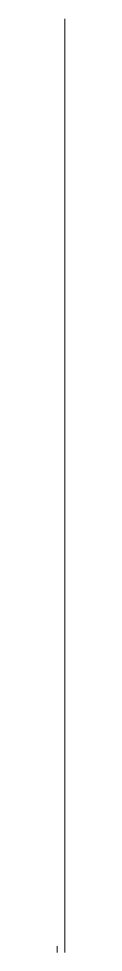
# Model space of a CAD drawing. Header units: centimetres. Extents: x 1574 to 1575, y -902 to -747.
import ezdxf

# ---------------------------------------------------------------- set-up
doc = ezdxf.new("R2010")
doc.units = ezdxf.units.CM
doc.layers.add('A-WALL', color=7, linetype='Continuous', lineweight=9)

msp = doc.modelspace()

# ---------------------------------------------------------------- linework, layer by layer
at = {"layer": 'A-WALL'}
for p, q in [((1575.39, -746.59), (1575.39, -901.59)), ((1574.14, -901.59), (1574.14, -900.59))]:
    msp.add_line(p, q, dxfattribs=at)

doc.saveas('drawing.dxf')
